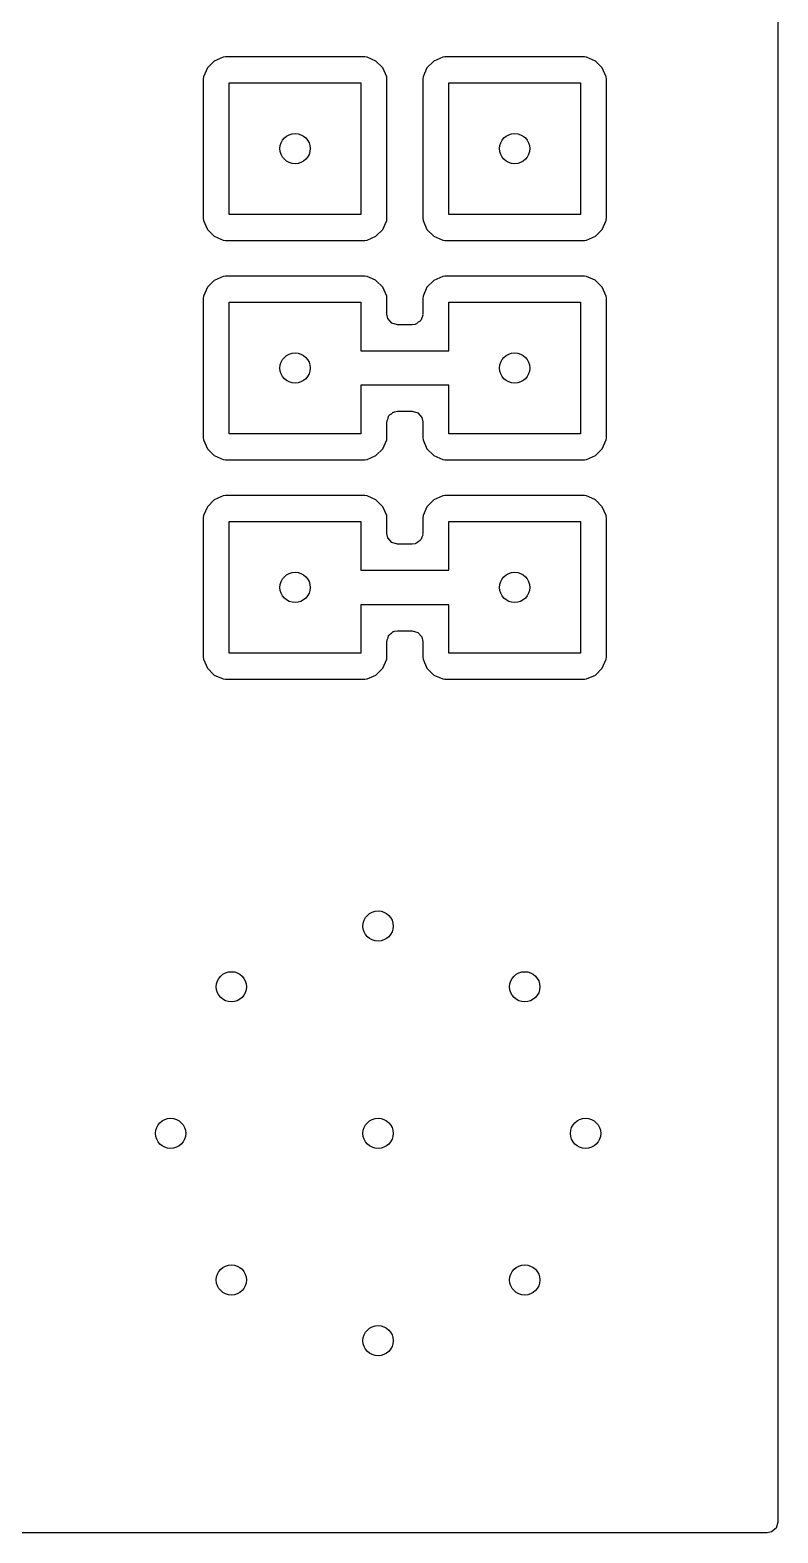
# Model space of a CAD drawing. Extents: x 0.22 to 2.58, y 0.22 to 2.18.
# Drawn here: x 2.242 to 2.582, y 0.218 to 0.903 of the extents above; entities that cross this region are included whole.
import ezdxf

# ---------------------------------------------------------------- set-up
doc = ezdxf.new("R2010")
doc.units = 0
doc.header["$MEASUREMENT"] = 0
doc.layers.add('BLACK', color=7, linetype='CONTINUOUS')

msp = doc.modelspace()

# ---------------------------------------------------------------- linework, layer by layer
at = {"layer": 'BLACK', "linetype": 'CONTINUOUS'}
for p, q in [((2.58211, 2.1772), (2.58211, 0.22278)), ((2.32945, 0.89053), (2.3254, 0.88875)), ((2.33044, 0.89065), (2.32945, 0.89053)), ((2.32945, 0.89053), (2.32945, 0.89053)), ((2.39397, 0.89065), (2.33044, 0.89065)), ((2.33044, 0.89065), (2.33044, 0.89065)), ((2.39496, 0.89053), (2.39397, 0.89065)), ((2.39901, 0.88875), (2.39496, 0.89053)), ((2.42945, 0.89053), (2.4254, 0.88875)), ((2.43044, 0.89065), (2.42945, 0.89053)), ((2.42945, 0.89053), (2.42945, 0.89053)), ((2.49397, 0.89065), (2.43044, 0.89065)), ((2.43044, 0.89065), (2.43044, 0.89065)), ((2.49496, 0.89053), (2.49397, 0.89065)), ((2.49901, 0.88875), (2.49496, 0.89053)), ((2.32228, 0.88562), (2.32049, 0.88157)), ((2.3254, 0.88875), (2.32228, 0.88562)), ((2.40213, 0.88562), (2.39901, 0.88875)), ((2.39901, 0.88875), (2.39901, 0.88875)), ((2.40392, 0.88157), (2.40213, 0.88562)), ((2.42228, 0.88562), (2.42049, 0.88157)), ((2.4254, 0.88875), (2.42228, 0.88562)), ((2.50213, 0.88562), (2.49901, 0.88875)), ((2.49901, 0.88875), (2.49901, 0.88875)), ((2.50392, 0.88157), (2.50213, 0.88562)), ((2.32049, 0.88157), (2.32037, 0.88059)), ((2.32037, 0.88059), (2.32037, 0.81705)), ((2.32049, 0.88157), (2.32049, 0.88157)), ((2.3322, 0.81882), (2.3322, 0.87882)), ((2.3322, 0.87882), (2.3922, 0.87882)), ((2.3922, 0.87882), (2.3922, 0.81882)), ((2.40404, 0.88059), (2.40392, 0.88157)), ((2.40392, 0.88157), (2.40392, 0.88157)), ((2.40392, 0.88157), (2.40392, 0.88157)), ((2.40404, 0.81705), (2.40404, 0.88059)), ((2.40404, 0.88059), (2.40404, 0.88059)), ((2.40404, 0.88059), (2.40404, 0.88059)), ((2.40404, 0.88059), (2.40404, 0.88059)), ((2.42049, 0.88157), (2.42037, 0.88059)), ((2.42037, 0.88059), (2.42037, 0.81705)), ((2.42049, 0.88157), (2.42049, 0.88157)), ((2.4322, 0.81882), (2.4322, 0.87882)), ((2.4322, 0.87882), (2.4922, 0.87882)), ((2.4922, 0.87882), (2.4922, 0.81882)), ((2.50404, 0.88059), (2.50392, 0.88157)), ((2.50392, 0.88157), (2.50392, 0.88157)), ((2.50392, 0.88157), (2.50392, 0.88157)), ((2.50404, 0.81705), (2.50404, 0.88059)), ((2.50404, 0.88059), (2.50404, 0.88059)), ((2.32037, 0.81705), (2.32037, 0.81705)), ((2.32037, 0.81705), (2.32049, 0.81606)), ((2.32049, 0.81606), (2.32049, 0.81606)), ((2.32049, 0.81606), (2.32228, 0.81202)), ((2.3922, 0.81882), (2.3322, 0.81882)), ((2.40213, 0.81202), (2.40392, 0.81606)), ((2.40392, 0.81606), (2.40404, 0.81705)), ((2.42037, 0.81705), (2.42037, 0.81705)), ((2.42037, 0.81705), (2.42049, 0.81606)), ((2.42049, 0.81606), (2.42049, 0.81606)), ((2.42049, 0.81606), (2.42228, 0.81202)), ((2.4922, 0.81882), (2.4322, 0.81882)), ((2.50213, 0.81202), (2.50392, 0.81606)), ((2.50392, 0.81606), (2.50404, 0.81705)), ((2.32228, 0.81202), (2.32228, 0.81202)), ((2.32228, 0.81202), (2.3254, 0.80889)), ((2.3254, 0.80889), (2.32945, 0.8071)), ((2.39496, 0.8071), (2.39901, 0.80889)), ((2.39901, 0.80889), (2.40213, 0.81202)), ((2.42228, 0.81202), (2.42228, 0.81202)), ((2.42228, 0.81202), (2.4254, 0.80889)), ((2.4254, 0.80889), (2.42945, 0.8071)), ((2.49496, 0.8071), (2.49901, 0.80889)), ((2.49901, 0.80889), (2.50213, 0.81202)), ((2.32945, 0.8071), (2.33044, 0.80699)), ((2.33044, 0.80699), (2.39397, 0.80699)), ((2.39397, 0.80699), (2.39496, 0.8071)), ((2.39397, 0.80699), (2.39397, 0.80699)), ((2.39397, 0.80699), (2.39397, 0.80699)), ((2.39496, 0.8071), (2.39496, 0.8071)), ((2.39496, 0.8071), (2.39496, 0.8071)), ((2.42945, 0.8071), (2.43044, 0.80699)), ((2.43044, 0.80699), (2.49397, 0.80699)), ((2.49397, 0.80699), (2.49496, 0.8071)), ((2.49397, 0.80699), (2.49397, 0.80699)), ((2.49397, 0.80699), (2.49397, 0.80699)), ((2.49496, 0.8071), (2.49496, 0.8071)), ((2.49496, 0.8071), (2.49496, 0.8071)), ((2.3254, 0.78875), (2.32228, 0.78562)), ((2.32945, 0.79053), (2.3254, 0.78875)), ((2.33044, 0.79065), (2.32945, 0.79053)), ((2.32945, 0.79053), (2.32945, 0.79053)), ((2.39397, 0.79065), (2.33044, 0.79065)), ((2.33044, 0.79065), (2.33044, 0.79065)), ((2.39496, 0.79053), (2.39397, 0.79065)), ((2.39885, 0.78882), (2.39496, 0.79053)), ((2.39901, 0.78875), (2.39885, 0.78882)), ((2.40213, 0.78562), (2.39901, 0.78875)), ((2.4254, 0.78875), (2.42228, 0.78562)), ((2.42945, 0.79053), (2.4254, 0.78875)), ((2.43044, 0.79065), (2.42945, 0.79053)), ((2.42945, 0.79053), (2.42945, 0.79053)), ((2.49397, 0.79065), (2.43044, 0.79065)), ((2.43044, 0.79065), (2.43044, 0.79065)), ((2.49496, 0.79053), (2.49397, 0.79065)), ((2.49885, 0.78882), (2.49496, 0.79053)), ((2.49901, 0.78875), (2.49885, 0.78882)), ((2.50213, 0.78562), (2.49901, 0.78875)), ((2.32049, 0.78157), (2.32037, 0.78059)), ((2.32228, 0.78562), (2.32049, 0.78157)), ((2.32049, 0.78157), (2.32049, 0.78157)), ((2.40392, 0.78157), (2.40213, 0.78562)), ((2.40404, 0.78059), (2.40392, 0.78157)), ((2.40392, 0.78157), (2.40392, 0.78157)), ((2.40392, 0.78157), (2.40392, 0.78157)), ((2.42049, 0.78157), (2.42037, 0.78059)), ((2.42228, 0.78562), (2.42049, 0.78157)), ((2.42049, 0.78157), (2.42049, 0.78157)), ((2.50392, 0.78157), (2.50213, 0.78562)), ((2.50404, 0.78059), (2.50392, 0.78157)), ((2.50392, 0.78157), (2.50392, 0.78157)), ((2.50392, 0.78157), (2.50392, 0.78157)), ((2.32037, 0.78059), (2.32037, 0.71705)), ((2.3322, 0.71882), (2.3322, 0.77882)), ((2.3322, 0.77882), (2.3922, 0.77882)), ((2.3922, 0.77882), (2.3922, 0.75669)), ((2.40404, 0.78058), (2.40404, 0.78059)), ((2.40404, 0.78059), (2.40404, 0.78059)), ((2.40404, 0.77341), (2.40404, 0.78058)), ((2.42037, 0.78059), (2.42037, 0.77341)), ((2.4322, 0.75669), (2.4322, 0.77882)), ((2.4322, 0.77882), (2.4922, 0.77882)), ((2.4922, 0.77882), (2.4922, 0.71882)), ((2.50404, 0.71705), (2.50404, 0.78059)), ((2.50404, 0.78059), (2.50404, 0.78059)), ((2.40448, 0.77138), (2.40404, 0.77341)), ((2.40628, 0.7693), (2.40448, 0.77138)), ((2.40892, 0.76852), (2.40628, 0.7693)), ((2.41549, 0.76852), (2.40892, 0.76852)), ((2.41687, 0.76872), (2.41549, 0.76852)), ((2.41711, 0.76887), (2.41687, 0.76872)), ((2.41752, 0.76896), (2.41711, 0.76887)), ((2.41831, 0.76965), (2.41752, 0.76896)), ((2.41918, 0.77021), (2.41831, 0.76965)), ((2.41933, 0.77053), (2.41918, 0.77021)), ((2.4196, 0.77077), (2.41933, 0.77053)), ((2.41989, 0.77176), (2.4196, 0.77077)), ((2.42032, 0.77271), (2.41989, 0.77176)), ((2.42037, 0.77341), (2.42027, 0.77306)), ((2.42027, 0.77306), (2.42032, 0.77271)), ((2.3922, 0.75669), (2.4322, 0.75669)), ((2.4322, 0.74094), (2.3922, 0.74094)), ((2.3922, 0.74094), (2.3922, 0.71882)), ((2.4322, 0.71882), (2.4322, 0.74094)), ((2.40452, 0.72587), (2.40481, 0.72687)), ((2.40481, 0.72687), (2.40508, 0.72711)), ((2.40508, 0.72711), (2.40523, 0.72743)), ((2.40523, 0.72743), (2.4061, 0.72799)), ((2.4061, 0.72799), (2.40689, 0.72867)), ((2.40689, 0.72867), (2.4073, 0.72876)), ((2.4073, 0.72876), (2.40754, 0.72892)), ((2.40754, 0.72892), (2.40892, 0.72911)), ((2.40892, 0.72911), (2.41549, 0.72911)), ((2.41549, 0.72911), (2.41813, 0.72834)), ((2.41813, 0.72834), (2.41993, 0.72626)), ((2.41993, 0.72626), (2.42037, 0.72423)), ((2.40404, 0.72423), (2.40414, 0.72457)), ((2.40404, 0.71705), (2.40404, 0.72423)), ((2.40409, 0.72493), (2.40452, 0.72587)), ((2.40414, 0.72457), (2.40409, 0.72493)), ((2.42037, 0.72423), (2.42037, 0.71705)), ((2.32037, 0.71705), (2.32037, 0.71705)), ((2.32037, 0.71705), (2.32049, 0.71606)), ((2.32049, 0.71606), (2.32049, 0.71606)), ((2.32049, 0.71606), (2.32228, 0.71202)), ((2.3922, 0.71882), (2.3322, 0.71882)), ((2.40213, 0.71202), (2.40392, 0.71606)), ((2.40392, 0.71606), (2.40404, 0.71705)), ((2.42037, 0.71705), (2.42037, 0.71705)), ((2.42037, 0.71705), (2.42049, 0.71606)), ((2.42049, 0.71606), (2.42049, 0.71606)), ((2.42049, 0.71606), (2.42228, 0.71202)), ((2.4922, 0.71882), (2.4322, 0.71882)), ((2.50213, 0.71202), (2.50392, 0.71606)), ((2.50392, 0.71606), (2.50404, 0.71705)), ((2.32228, 0.71202), (2.32228, 0.71202)), ((2.32228, 0.71202), (2.3254, 0.70889)), ((2.3254, 0.70889), (2.32945, 0.7071)), ((2.32945, 0.7071), (2.33044, 0.70699)), ((2.33044, 0.70699), (2.39397, 0.70699)), ((2.39397, 0.70699), (2.39496, 0.7071)), ((2.39397, 0.70699), (2.39397, 0.70699)), ((2.39397, 0.70699), (2.39397, 0.70699)), ((2.39496, 0.7071), (2.39901, 0.70889)), ((2.39496, 0.7071), (2.39496, 0.7071)), ((2.39496, 0.7071), (2.39496, 0.7071)), ((2.39901, 0.70889), (2.40213, 0.71202)), ((2.42228, 0.71202), (2.42228, 0.71202)), ((2.42228, 0.71202), (2.4254, 0.70889)), ((2.4254, 0.70889), (2.42945, 0.7071)), ((2.42945, 0.7071), (2.43044, 0.70699)), ((2.43044, 0.70699), (2.49397, 0.70699)), ((2.49397, 0.70699), (2.49496, 0.7071)), ((2.49397, 0.70699), (2.49397, 0.70699)), ((2.49397, 0.70699), (2.49397, 0.70699)), ((2.49496, 0.7071), (2.49901, 0.70889)), ((2.49496, 0.7071), (2.49496, 0.7071)), ((2.49496, 0.7071), (2.49496, 0.7071)), ((2.49901, 0.70889), (2.50213, 0.71202)), ((2.32228, 0.68562), (2.32049, 0.68157)), ((2.3254, 0.68875), (2.32228, 0.68562)), ((2.32945, 0.69053), (2.3254, 0.68875)), ((2.33044, 0.69065), (2.32945, 0.69053)), ((2.32945, 0.69053), (2.32945, 0.69053)), ((2.39397, 0.69065), (2.33044, 0.69065)), ((2.33044, 0.69065), (2.33044, 0.69065)), ((2.39496, 0.69053), (2.39397, 0.69065)), ((2.39731, 0.6895), (2.39496, 0.69053)), ((2.39901, 0.68875), (2.39731, 0.6895)), ((2.40213, 0.68562), (2.39901, 0.68875)), ((2.40392, 0.68157), (2.40213, 0.68562)), ((2.42228, 0.68562), (2.42049, 0.68157)), ((2.4254, 0.68875), (2.42228, 0.68562)), ((2.42945, 0.69053), (2.4254, 0.68875)), ((2.43044, 0.69065), (2.42945, 0.69053)), ((2.42945, 0.69053), (2.42945, 0.69053)), ((2.49397, 0.69065), (2.43044, 0.69065)), ((2.43044, 0.69065), (2.43044, 0.69065)), ((2.49496, 0.69053), (2.49397, 0.69065)), ((2.49731, 0.6895), (2.49496, 0.69053)), ((2.49901, 0.68875), (2.49731, 0.6895)), ((2.50213, 0.68562), (2.49901, 0.68875)), ((2.50392, 0.68157), (2.50213, 0.68562)), ((2.32049, 0.68157), (2.32037, 0.68059)), ((2.32037, 0.68059), (2.32037, 0.61705)), ((2.32049, 0.68157), (2.32049, 0.68157)), ((2.3322, 0.61882), (2.3322, 0.67882)), ((2.3322, 0.67882), (2.3922, 0.67882)), ((2.3922, 0.67882), (2.3922, 0.65669)), ((2.40404, 0.68059), (2.40392, 0.68157)), ((2.40392, 0.68157), (2.40392, 0.68157)), ((2.40392, 0.68157), (2.40392, 0.68157)), ((2.40404, 0.68058), (2.40404, 0.68059)), ((2.40404, 0.68059), (2.40404, 0.68059)), ((2.40404, 0.67341), (2.40404, 0.68058)), ((2.42049, 0.68157), (2.42037, 0.68059)), ((2.42037, 0.68059), (2.42037, 0.67341)), ((2.42049, 0.68157), (2.42049, 0.68157)), ((2.4322, 0.65669), (2.4322, 0.67882)), ((2.4322, 0.67882), (2.4922, 0.67882)), ((2.4922, 0.67882), (2.4922, 0.61882)), ((2.50404, 0.68059), (2.50392, 0.68157)), ((2.50392, 0.68157), (2.50392, 0.68157)), ((2.50392, 0.68157), (2.50392, 0.68157)), ((2.50404, 0.61705), (2.50404, 0.68059)), ((2.50404, 0.68059), (2.50404, 0.68059)), ((2.40448, 0.67138), (2.40404, 0.67341)), ((2.40628, 0.6693), (2.40448, 0.67138)), ((2.41989, 0.67176), (2.4196, 0.67077)), ((2.42032, 0.67271), (2.41989, 0.67176)), ((2.42037, 0.67341), (2.42027, 0.67306)), ((2.42027, 0.67306), (2.42032, 0.67271)), ((2.40892, 0.66852), (2.40628, 0.6693)), ((2.41549, 0.66852), (2.40892, 0.66852)), ((2.41687, 0.66872), (2.41549, 0.66852)), ((2.41711, 0.66887), (2.41687, 0.66872)), ((2.41752, 0.66896), (2.41711, 0.66887)), ((2.41831, 0.66965), (2.41752, 0.66896)), ((2.41918, 0.67021), (2.41831, 0.66965)), ((2.41933, 0.67053), (2.41918, 0.67021)), ((2.4196, 0.67077), (2.41933, 0.67053)), ((2.3922, 0.65669), (2.4322, 0.65669)), ((2.4322, 0.64094), (2.3922, 0.64094)), ((2.3922, 0.64094), (2.3922, 0.61882)), ((2.4322, 0.61882), (2.4322, 0.64094)), ((2.40404, 0.62423), (2.40414, 0.62457)), ((2.40404, 0.61705), (2.40404, 0.62423)), ((2.40409, 0.62493), (2.40452, 0.62587)), ((2.40414, 0.62457), (2.40409, 0.62493)), ((2.40452, 0.62587), (2.40481, 0.62687)), ((2.40481, 0.62687), (2.40508, 0.62711)), ((2.40508, 0.62711), (2.40523, 0.62743)), ((2.40523, 0.62743), (2.4061, 0.62799)), ((2.4061, 0.62799), (2.40689, 0.62867)), ((2.40689, 0.62867), (2.4073, 0.62876)), ((2.4073, 0.62876), (2.40754, 0.62892)), ((2.40754, 0.62892), (2.40892, 0.62911)), ((2.40892, 0.62911), (2.41549, 0.62911)), ((2.41549, 0.62911), (2.41813, 0.62834)), ((2.41813, 0.62834), (2.41993, 0.62626)), ((2.41993, 0.62626), (2.42037, 0.62423)), ((2.42037, 0.62423), (2.42037, 0.61705)), ((2.32037, 0.61705), (2.32037, 0.61705)), ((2.32037, 0.61705), (2.32049, 0.61606)), ((2.3922, 0.61882), (2.3322, 0.61882)), ((2.40392, 0.61606), (2.40404, 0.61705)), ((2.42037, 0.61705), (2.42037, 0.61705)), ((2.42037, 0.61705), (2.42049, 0.61606)), ((2.4922, 0.61882), (2.4322, 0.61882)), ((2.50392, 0.61606), (2.50404, 0.61705)), ((2.32049, 0.61606), (2.32049, 0.61606)), ((2.32049, 0.61606), (2.32228, 0.61202)), ((2.32228, 0.61202), (2.32228, 0.61202)), ((2.32228, 0.61202), (2.3254, 0.60889)), ((2.39901, 0.60889), (2.40213, 0.61202)), ((2.40213, 0.61202), (2.40392, 0.61606)), ((2.42049, 0.61606), (2.42049, 0.61606)), ((2.42049, 0.61606), (2.42228, 0.61202)), ((2.42228, 0.61202), (2.42228, 0.61202)), ((2.42228, 0.61202), (2.4254, 0.60889)), ((2.49901, 0.60889), (2.50213, 0.61202)), ((2.50213, 0.61202), (2.50392, 0.61606)), ((2.3254, 0.60889), (2.32945, 0.6071)), ((2.32945, 0.6071), (2.33044, 0.60699)), ((2.33044, 0.60699), (2.39397, 0.60699)), ((2.39397, 0.60699), (2.39496, 0.6071)), ((2.39397, 0.60699), (2.39397, 0.60699)), ((2.39397, 0.60699), (2.39397, 0.60699)), ((2.39496, 0.6071), (2.39901, 0.60889)), ((2.39496, 0.6071), (2.39496, 0.6071)), ((2.39496, 0.6071), (2.39496, 0.6071)), ((2.4254, 0.60889), (2.42945, 0.6071)), ((2.42945, 0.6071), (2.43044, 0.60699)), ((2.43044, 0.60699), (2.49397, 0.60699)), ((2.49397, 0.60699), (2.49496, 0.6071)), ((2.49397, 0.60699), (2.49397, 0.60699)), ((2.49397, 0.60699), (2.49397, 0.60699)), ((2.49496, 0.6071), (2.49901, 0.60889)), ((2.49496, 0.6071), (2.49496, 0.6071)), ((2.49496, 0.6071), (2.49496, 0.6071)), ((2.58133, 0.22014), (2.57925, 0.21833)), ((2.58211, 0.22278), (2.58133, 0.22014)), ((2.57722, 0.21789), (0.22278, 0.21789)), ((2.57925, 0.21833), (2.57722, 0.21789))]:
    msp.add_line(p, q, dxfattribs=at)
at = {"layer": 'BLACK'}
for centre in [(2.3622, 0.84882), (2.4622, 0.84882), (2.3622, 0.74882), (2.4622, 0.74882), (2.3622, 0.64882), (2.4622, 0.64882), (2.4, 0.49449), (2.33319, 0.46681), (2.46681, 0.46681), (2.30551, 0.4), (2.4, 0.4), (2.49449, 0.4), (2.33319, 0.33319), (2.46681, 0.33319), (2.4, 0.30551)]:
    msp.add_circle(centre, 0.00689, dxfattribs=at)
at = {"layer": 'WHITE'}
for centre in [(2.3622, 0.84882), (2.4622, 0.84882), (2.3622, 0.74882), (2.4622, 0.74882), (2.3622, 0.64882), (2.4622, 0.64882), (2.4, 0.49449), (2.33319, 0.46681), (2.46681, 0.46681), (2.30551, 0.4), (2.4, 0.4), (2.49449, 0.4), (2.33319, 0.33319), (2.46681, 0.33319), (2.4, 0.30551)]:
    msp.add_circle(centre, 0.00689, dxfattribs=at)

doc.saveas('drawing.dxf')
